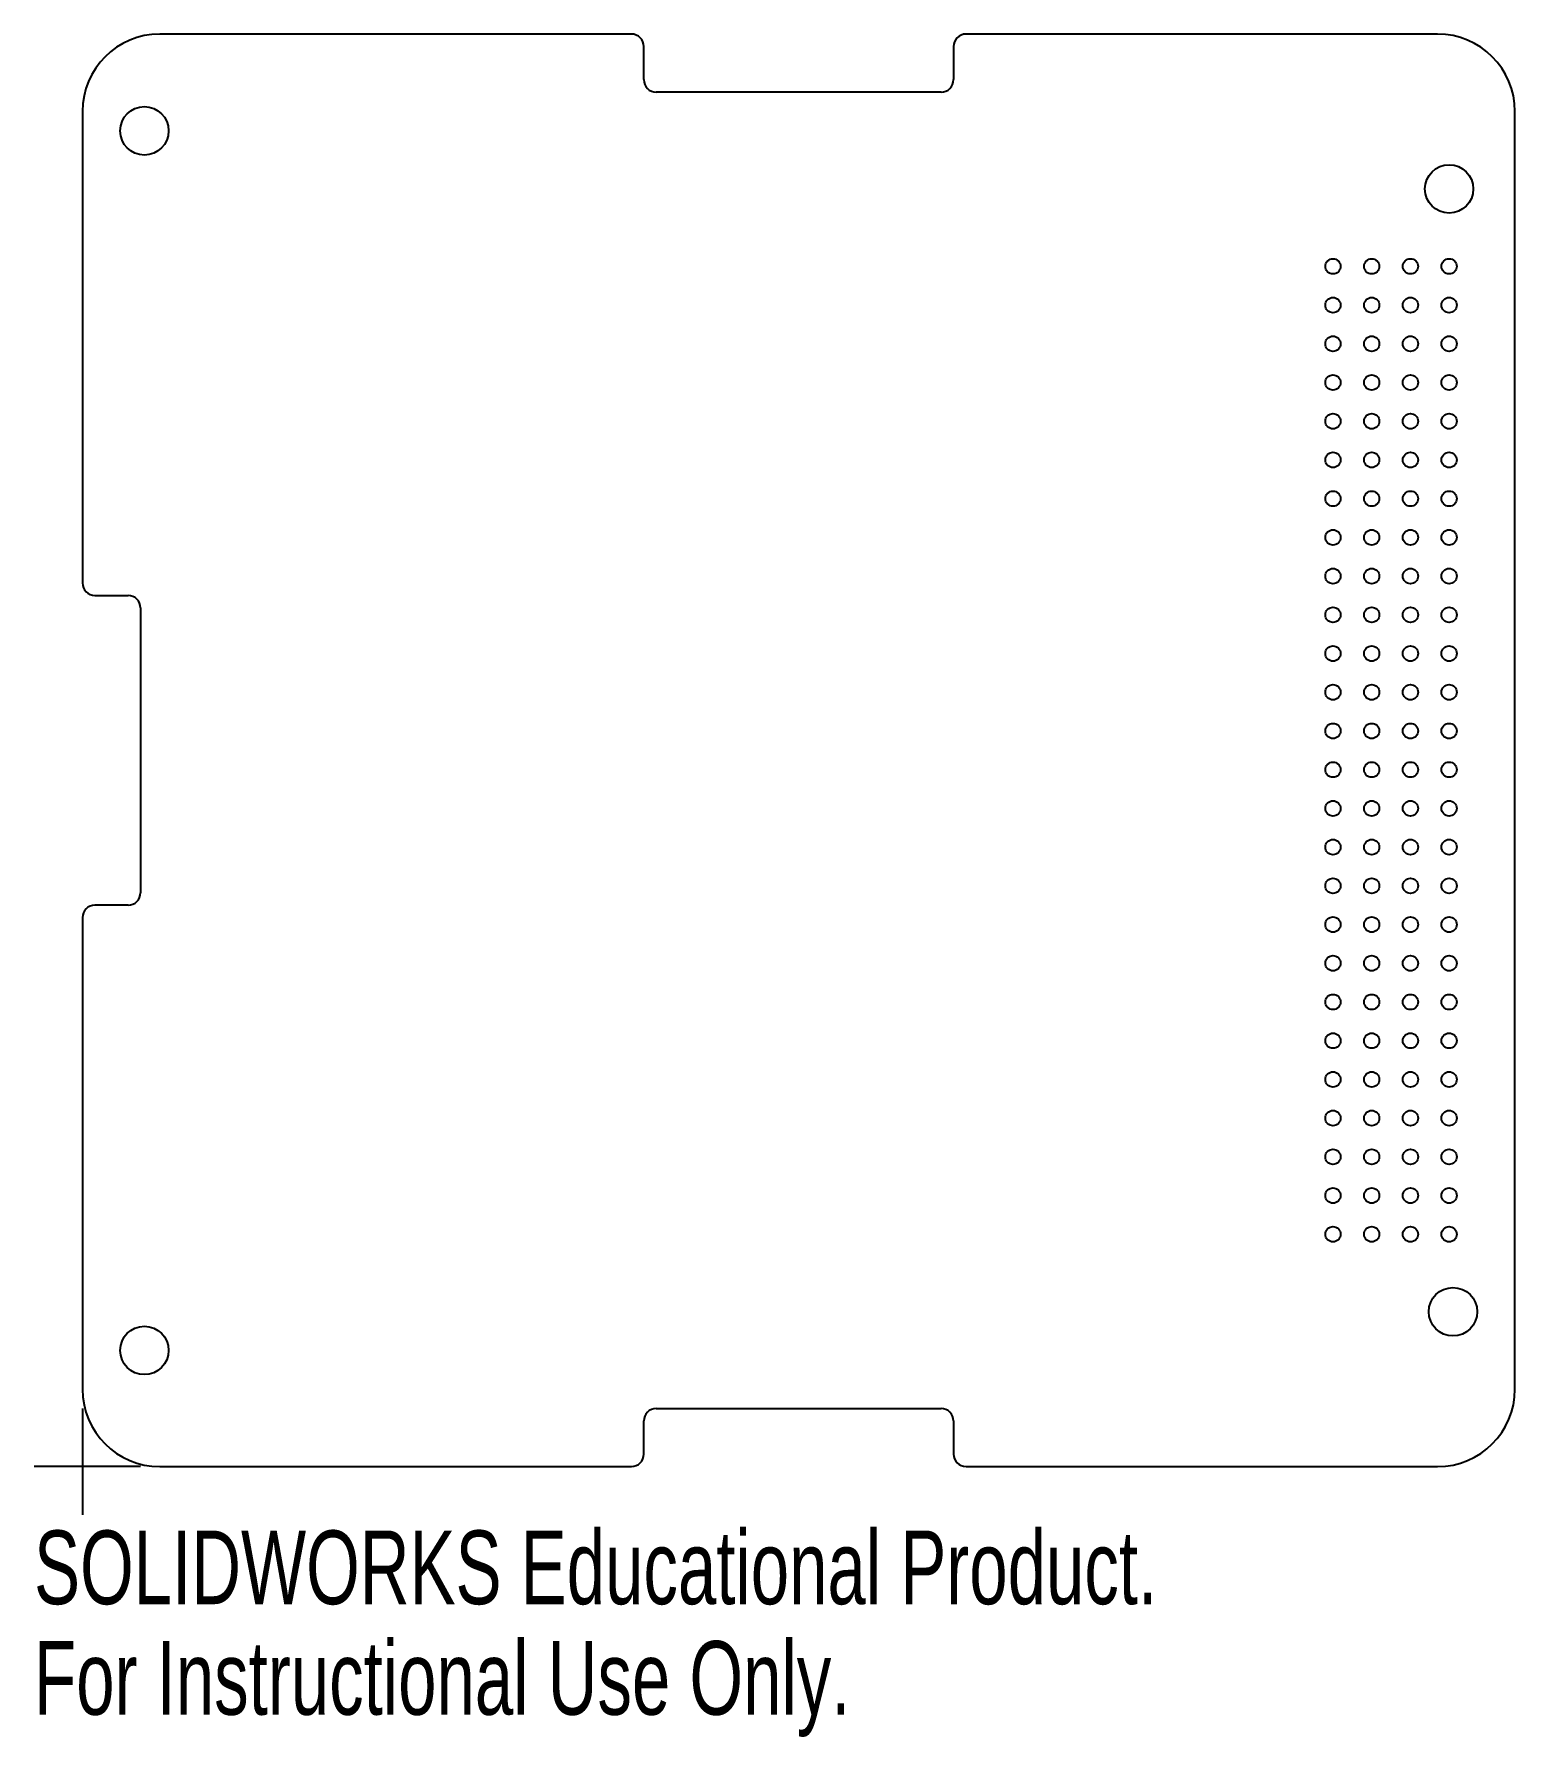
# Model space of a CAD drawing. Header units: inches. Extents: x -0.12 to 3.7, y -0.7 to 3.7.
import ezdxf

# ---------------------------------------------------------------- set-up
doc = ezdxf.new("R2010")
doc.units = ezdxf.units.IN
doc.header["$MEASUREMENT"] = 0
doc.header["$PDSIZE"] = -1
doc.styles.add('SLDTEXTSTYLE0', font='TXT', dxfattribs={"width": 0.7})

msp = doc.modelspace()

# ---------------------------------------------------------------- linework, layer by layer
at = {"color": 7, "linetype": 'Continuous'}
for p, q in [((1.4178, 3.7), (0.2, 3.7)), ((3.5, 3.7), (2.2822, 3.7)), ((1.45, 3.5822), (1.45, 3.6678)), ((2.25, 3.6678), (2.25, 3.5822)), ((2.2178, 3.55), (1.4822, 3.55)), ((0, 3.5), (0, 2.2822)), ((3.7, 0.2), (3.7, 3.5)), ((0.0322, 2.25), (0.1178, 2.25)), ((0.15, 2.2178), (0.15, 1.4822)), ((0, 1.4178), (0, 0.2)), ((0.1178, 1.45), (0.0322, 1.45)), ((0, 0.15), (0, -0.125)), ((1.4822, 0.15), (2.2178, 0.15)), ((1.45, 0.0322), (1.45, 0.1178)), ((2.25, 0.1178), (2.25, 0.0322)), ((0.15, 0), (-0.125, 0)), ((0.2, 0), (1.4178, 0)), ((2.2822, 0), (3.5, 0))]:
    msp.add_line(p, q, dxfattribs=at)
at = {"color": 7, "linetype": 'Continuous', "lineweight": 25}
for p, q in [((1.4178, 3.7), (0.2, 3.7)), ((3.5, 3.7), (2.2822, 3.7)), ((1.45, 3.5822), (1.45, 3.6678)), ((2.25, 3.6678), (2.25, 3.5822)), ((2.2178, 3.55), (1.4822, 3.55)), ((0, 3.5), (0, 2.2822)), ((3.7, 0.2), (3.7, 3.5)), ((0.0322, 2.25), (0.1178, 2.25)), ((0.15, 2.2178), (0.15, 1.4822)), ((0, 1.4178), (0, 0.2)), ((0.1178, 1.45), (0.0322, 1.45)), ((1.4822, 0.15), (2.2178, 0.15)), ((1.45, 0.0322), (1.45, 0.1178)), ((2.25, 0.1178), (2.25, 0.0322)), ((0.2, 0), (1.4178, 0)), ((2.2822, 0), (3.5, 0))]:
    msp.add_line(p, q, dxfattribs=at)
at = {"color": 7, "linetype": 'Continuous'}
for centre, radius in [((0.16, 3.45), 0.0625), ((3.53, 3.3), 0.0625), ((3.23, 3.1), 0.0197), ((3.33, 3.1), 0.0197), ((3.43, 3.1), 0.0197), ((3.53, 3.1), 0.0197), ((3.23, 3), 0.0197), ((3.33, 3), 0.0197), ((3.43, 3), 0.0197), ((3.53, 3), 0.0197), ((3.23, 2.9), 0.0197), ((3.33, 2.9), 0.0197), ((3.43, 2.9), 0.0197), ((3.53, 2.9), 0.0197), ((3.23, 2.8), 0.0197), ((3.33, 2.8), 0.0197), ((3.43, 2.8), 0.0197), ((3.53, 2.8), 0.0197), ((3.23, 2.7), 0.0197), ((3.33, 2.7), 0.0197), ((3.43, 2.7), 0.0197), ((3.53, 2.7), 0.0197), ((3.23, 2.6), 0.0197), ((3.33, 2.6), 0.0197), ((3.43, 2.6), 0.0197), ((3.53, 2.6), 0.0197), ((3.23, 2.5), 0.0197), ((3.33, 2.5), 0.0197), ((3.43, 2.5), 0.0197), ((3.53, 2.5), 0.0197), ((3.23, 2.4), 0.0197), ((3.33, 2.4), 0.0197), ((3.43, 2.4), 0.0197), ((3.53, 2.4), 0.0197), ((3.23, 2.3), 0.0197), ((3.33, 2.3), 0.0197), ((3.43, 2.3), 0.0197), ((3.53, 2.3), 0.0197), ((3.23, 2.2), 0.0197), ((3.33, 2.2), 0.0197), ((3.43, 2.2), 0.0197), ((3.53, 2.2), 0.0197), ((3.23, 2.1), 0.0197), ((3.33, 2.1), 0.0197), ((3.43, 2.1), 0.0197), ((3.53, 2.1), 0.0197), ((3.23, 2), 0.0197), ((3.33, 2), 0.0197), ((3.43, 2), 0.0197), ((3.53, 2), 0.0197), ((3.23, 1.9), 0.0197), ((3.33, 1.9), 0.0197), ((3.43, 1.9), 0.0197), ((3.53, 1.9), 0.0197), ((3.23, 1.8), 0.0197), ((3.33, 1.8), 0.0197), ((3.43, 1.8), 0.0197), ((3.53, 1.8), 0.0197), ((3.23, 1.7), 0.0197), ((3.33, 1.7), 0.0197), ((3.43, 1.7), 0.0197), ((3.53, 1.7), 0.0197), ((3.23, 1.6), 0.0197), ((3.33, 1.6), 0.0197), ((3.43, 1.6), 0.0197), ((3.53, 1.6), 0.0197), ((3.23, 1.5), 0.0197), ((3.33, 1.5), 0.0197), ((3.43, 1.5), 0.0197), ((3.53, 1.5), 0.0197), ((3.23, 1.4), 0.0197), ((3.33, 1.4), 0.0197), ((3.43, 1.4), 0.0197), ((3.53, 1.4), 0.0197), ((3.23, 1.3), 0.0197), ((3.33, 1.3), 0.0197), ((3.43, 1.3), 0.0197), ((3.53, 1.3), 0.0197), ((3.23, 1.2), 0.0197), ((3.33, 1.2), 0.0197), ((3.43, 1.2), 0.0197), ((3.53, 1.2), 0.0197), ((3.23, 1.1), 0.0197), ((3.33, 1.1), 0.0197), ((3.43, 1.1), 0.0197), ((3.53, 1.1), 0.0197), ((3.23, 1), 0.0197), ((3.33, 1), 0.0197), ((3.43, 1), 0.0197), ((3.53, 1), 0.0197), ((3.23, 0.9), 0.0197), ((3.33, 0.9), 0.0197), ((3.43, 0.9), 0.0197), ((3.53, 0.9), 0.0197), ((3.23, 0.8), 0.0197), ((3.33, 0.8), 0.0197), ((3.43, 0.8), 0.0197), ((3.53, 0.8), 0.0197), ((3.23, 0.7), 0.0197), ((3.33, 0.7), 0.0197), ((3.43, 0.7), 0.0197), ((3.53, 0.7), 0.0197), ((3.23, 0.6), 0.0197), ((3.33, 0.6), 0.0197), ((3.43, 0.6), 0.0197), ((3.53, 0.6), 0.0197), ((3.54, 0.4), 0.0625), ((0.16, 0.3), 0.0625)]:
    msp.add_circle(centre, radius, dxfattribs=at)
at = {"color": 7, "linetype": 'Continuous', "lineweight": 25}
for centre, radius in [((0.16, 3.45), 0.0625), ((3.53, 3.3), 0.0625), ((3.23, 3.1), 0.0197), ((3.33, 3.1), 0.0197), ((3.43, 3.1), 0.0197), ((3.53, 3.1), 0.0197), ((3.23, 3), 0.0197), ((3.33, 3), 0.0197), ((3.43, 3), 0.0197), ((3.53, 3), 0.0197), ((3.23, 2.9), 0.0197), ((3.33, 2.9), 0.0197), ((3.43, 2.9), 0.0197), ((3.53, 2.9), 0.0197), ((3.23, 2.8), 0.0197), ((3.33, 2.8), 0.0197), ((3.43, 2.8), 0.0197), ((3.53, 2.8), 0.0197), ((3.23, 2.7), 0.0197), ((3.33, 2.7), 0.0197), ((3.43, 2.7), 0.0197), ((3.53, 2.7), 0.0197), ((3.23, 2.6), 0.0197), ((3.33, 2.6), 0.0197), ((3.43, 2.6), 0.0197), ((3.53, 2.6), 0.0197), ((3.23, 2.5), 0.0197), ((3.33, 2.5), 0.0197), ((3.43, 2.5), 0.0197), ((3.53, 2.5), 0.0197), ((3.23, 2.4), 0.0197), ((3.33, 2.4), 0.0197), ((3.43, 2.4), 0.0197), ((3.53, 2.4), 0.0197), ((3.23, 2.3), 0.0197), ((3.33, 2.3), 0.0197), ((3.43, 2.3), 0.0197), ((3.53, 2.3), 0.0197), ((3.23, 2.2), 0.0197), ((3.33, 2.2), 0.0197), ((3.43, 2.2), 0.0197), ((3.53, 2.2), 0.0197), ((3.23, 2.1), 0.0197), ((3.33, 2.1), 0.0197), ((3.43, 2.1), 0.0197), ((3.53, 2.1), 0.0197), ((3.23, 2), 0.0197), ((3.33, 2), 0.0197), ((3.43, 2), 0.0197), ((3.53, 2), 0.0197), ((3.23, 1.9), 0.0197), ((3.33, 1.9), 0.0197), ((3.43, 1.9), 0.0197), ((3.53, 1.9), 0.0197), ((3.23, 1.8), 0.0197), ((3.33, 1.8), 0.0197), ((3.43, 1.8), 0.0197), ((3.53, 1.8), 0.0197), ((3.23, 1.7), 0.0197), ((3.33, 1.7), 0.0197), ((3.43, 1.7), 0.0197), ((3.53, 1.7), 0.0197), ((3.23, 1.6), 0.0197), ((3.33, 1.6), 0.0197), ((3.43, 1.6), 0.0197), ((3.53, 1.6), 0.0197), ((3.23, 1.5), 0.0197), ((3.33, 1.5), 0.0197), ((3.43, 1.5), 0.0197), ((3.53, 1.5), 0.0197), ((3.23, 1.4), 0.0197), ((3.33, 1.4), 0.0197), ((3.43, 1.4), 0.0197), ((3.53, 1.4), 0.0197), ((3.23, 1.3), 0.0197), ((3.33, 1.3), 0.0197), ((3.43, 1.3), 0.0197), ((3.53, 1.3), 0.0197), ((3.23, 1.2), 0.0197), ((3.33, 1.2), 0.0197), ((3.43, 1.2), 0.0197), ((3.53, 1.2), 0.0197), ((3.23, 1.1), 0.0197), ((3.33, 1.1), 0.0197), ((3.43, 1.1), 0.0197), ((3.53, 1.1), 0.0197), ((3.23, 1), 0.0197), ((3.33, 1), 0.0197), ((3.43, 1), 0.0197), ((3.53, 1), 0.0197), ((3.23, 0.9), 0.0197), ((3.33, 0.9), 0.0197), ((3.43, 0.9), 0.0197), ((3.53, 0.9), 0.0197), ((3.23, 0.8), 0.0197), ((3.33, 0.8), 0.0197), ((3.43, 0.8), 0.0197), ((3.53, 0.8), 0.0197), ((3.23, 0.7), 0.0197), ((3.33, 0.7), 0.0197), ((3.43, 0.7), 0.0197), ((3.53, 0.7), 0.0197), ((3.23, 0.6), 0.0197), ((3.33, 0.6), 0.0197), ((3.43, 0.6), 0.0197), ((3.53, 0.6), 0.0197), ((3.54, 0.4), 0.0625), ((0.16, 0.3), 0.0625)]:
    msp.add_circle(centre, radius, dxfattribs=at)
at = {"color": 7, "linetype": 'Continuous'}
for centre, radius, start, end in [((0.2, 3.5), 0.2, 90, 180), ((1.4178, 3.6678), 0.0322, 0, 90), ((2.2822, 3.6678), 0.0322, 90, 180), ((3.5, 3.5), 0.2, 0, 90), ((1.4822, 3.5822), 0.0322, 180, 270), ((2.2178, 3.5822), 0.0322, 270, 0), ((0.0322, 2.2822), 0.0322, 180, 270), ((0.1178, 2.2178), 0.0322, 0, 90), ((0.1178, 1.4822), 0.0322, 270, 0), ((0.0322, 1.4178), 0.0322, 90, 180), ((0.2, 0.2), 0.2, 180, 270), ((3.5, 0.2), 0.2, 270, 0), ((1.4822, 0.1178), 0.0322, 90, 180), ((2.2178, 0.1178), 0.0322, 0, 90), ((1.4178, 0.0322), 0.0322, 270, 0), ((2.2822, 0.0322), 0.0322, 180, 270)]:
    msp.add_arc(centre, radius, start, end, dxfattribs=at)
at = {"color": 7, "linetype": 'Continuous', "lineweight": 25}
for centre, radius, start, end in [((0.2, 3.5), 0.2, 90, 180), ((1.4178, 3.6678), 0.0322, 0, 90), ((2.2822, 3.6678), 0.0322, 90, 180), ((3.5, 3.5), 0.2, 0, 90), ((1.4822, 3.5822), 0.0322, 180, 270), ((2.2178, 3.5822), 0.0322, 270, 0), ((0.0322, 2.2822), 0.0322, 180, 270), ((0.1178, 2.2178), 0.0322, 0, 90), ((0.1178, 1.4822), 0.0322, 270, 0), ((0.0322, 1.4178), 0.0322, 90, 180), ((0.2, 0.2), 0.2, 180, 270), ((3.5, 0.2), 0.2, 270, 0), ((1.4822, 0.1178), 0.0322, 90, 180), ((2.2178, 0.1178), 0.0322, 0, 90), ((1.4178, 0.0322), 0.0322, 270, 0), ((2.2822, 0.0322), 0.0322, 180, 270)]:
    msp.add_arc(centre, radius, start, end, dxfattribs=at)
at = {"color": 7, "linetype": 'Continuous'}
msp.add_point((0, 0), dxfattribs=at)
msp.add_point((0, 0), dxfattribs=at)

# ---------------------------------------------------------------- texts
at = {"color": 7, "linetype": 'Continuous', "char_height": 0.1903, "attachment_point": 1, "style": 'SLDTEXTSTYLE0'}
for s, insert in [('SOLIDWORKS Educational Product.', (-0.125, -0.1651)), ('For Instructional Use Only.', (-0.125, -0.4506))]:
    msp.add_mtext(s, dxfattribs=dict(at, insert=insert))

doc.saveas('drawing.dxf')
